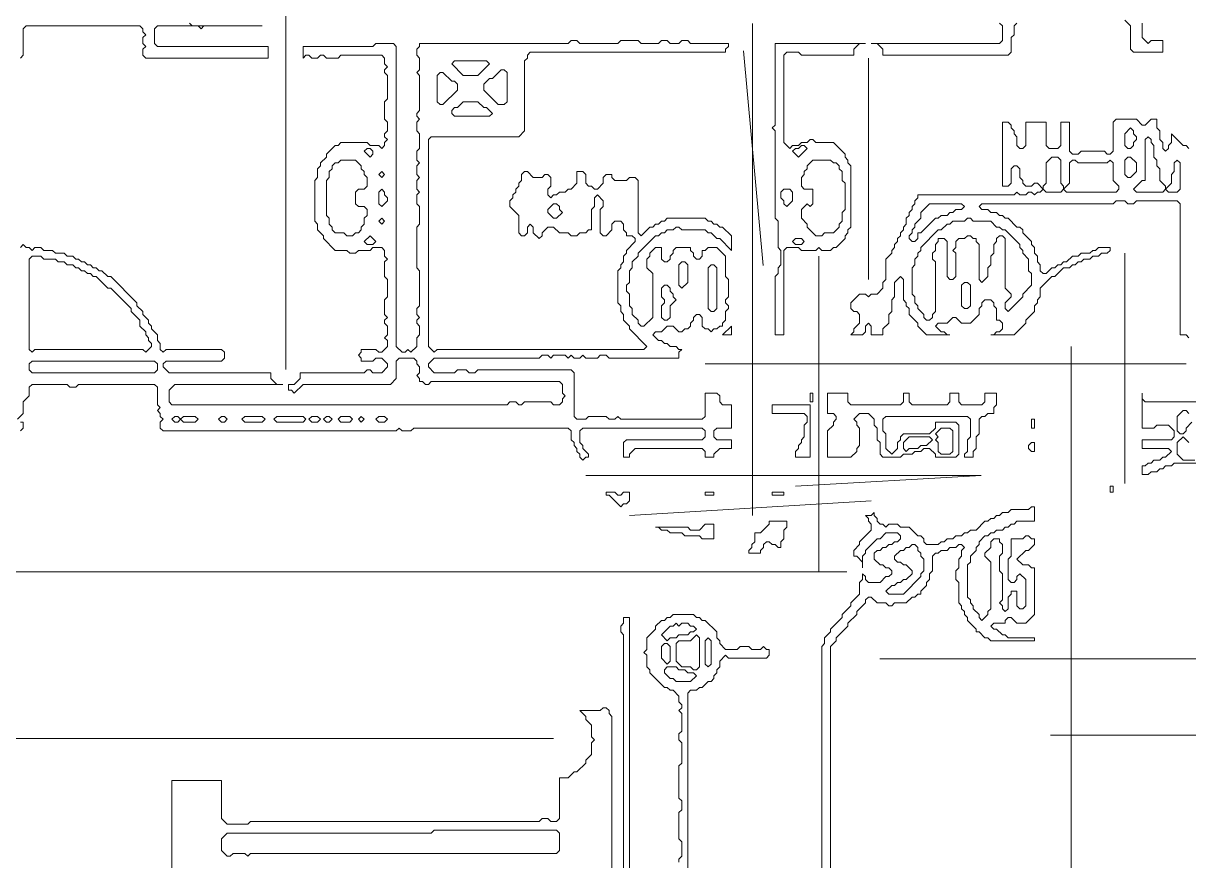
# Model space of a CAD drawing. Header units: millimetres. Extents: x 4 to 412, y 4 to 290.
# Drawn here: x 134.25 to 169.27, y 181.76 to 206.93 of the extents above; entities that cross this region are included whole.
import ezdxf

# ---------------------------------------------------------------- set-up
doc = ezdxf.new("R2010")
doc.units = ezdxf.units.MM
for name, color, linetype, lineweight in [('TRACE_CURVE', 6, 'Continuous', 0), ('TRACE_STRAIGHT', 5, 'Continuous', 0), ('TRACE_TEXT_SYMBOL', 6, 'Continuous', 0)]:
    doc.layers.add(name, color=color, linetype=linetype, lineweight=lineweight)

msp = doc.modelspace()

# ---------------------------------------------------------------- linework, layer by layer
at = {"layer": 'TRACE_CURVE', "color": 6}
for points in [[(167.355, 207.026), (167.53, 206.851), (167.53, 206.15), (167.617, 206.062), (168.493, 206.062), (168.493, 206.413), (168.143, 206.413), (168.055, 206.325), (167.88, 206.5), (167.88, 206.938)], [(134.164, 205.887), (134.251, 205.975), (134.251, 206.763), (134.339, 206.851), (137.754, 206.851), (137.842, 206.763), (137.842, 206.675), (137.93, 206.588), (137.842, 206.5), (137.842, 206.325), (137.93, 206.238), (137.842, 206.15), (137.842, 205.975), (137.93, 205.887), (141.608, 205.887), (141.608, 206.238), (138.28, 206.238), (138.192, 206.325), (138.192, 206.763), (138.28, 206.851), (139.506, 206.851), (139.593, 206.763), (139.681, 206.851), (141.433, 206.851), (139.331, 206.851), (139.243, 206.938)], [(163.589, 206.938), (163.676, 206.851), (163.676, 206.413), (163.589, 206.325), (159.736, 206.325), (159.911, 206.325), (160.086, 206.15), (160.086, 205.975), (163.852, 205.975), (163.939, 206.062), (163.939, 206.5), (164.027, 206.588), (164.027, 206.851), (164.114, 206.938)], [(153.956, 206.325), (153.693, 206.325), (153.605, 206.413), (153.43, 206.413), (153.343, 206.325), (152.817, 206.325), (152.73, 206.413), (152.204, 206.413), (152.117, 206.325), (150.978, 206.325), (150.891, 206.413), (150.715, 206.413), (150.628, 206.325), (146.162, 206.325), (146.162, 206.238), (146.074, 206.15), (146.074, 205.975), (146.162, 205.887), (146.162, 205.537), (146.074, 205.449), (146.162, 205.362), (146.162, 204.311), (146.074, 204.223), (146.074, 204.136), (146.162, 204.048), (146.074, 203.961), (146.074, 203.698), (146.162, 203.61), (146.162, 203.172), (146.074, 203.085), (146.074, 202.822), (146.162, 202.735), (146.074, 202.647), (146.074, 202.384), (146.162, 202.297), (146.074, 202.209), (146.074, 201.946), (146.162, 201.859), (146.074, 201.771), (146.074, 201.509), (146.162, 201.421), (146.162, 200.895), (146.074, 200.808), (146.074, 199.582), (146.162, 199.494), (146.162, 198.443), (146.074, 198.356), (146.074, 198.181), (146.162, 198.093), (146.074, 198.006), (146.074, 197.918), (146.162, 197.83), (146.162, 197.568), (146.074, 197.48), (146.074, 197.217), (145.899, 197.042), (145.811, 197.13), (145.724, 197.042), (145.636, 197.042), (145.461, 197.217), (145.461, 206.238), (145.373, 206.325), (144.848, 206.325), (144.76, 206.238)], [(150.365, 200.633), (150.628, 200.633), (150.715, 200.545), (150.891, 200.545), (150.978, 200.633), (151.153, 200.633), (151.241, 200.72), (151.328, 200.72), (151.328, 201.333), (151.416, 201.421), (151.416, 201.684), (151.504, 201.771), (151.679, 201.596), (151.679, 201.421), (151.591, 201.333), (151.591, 200.633), (151.679, 200.545), (151.766, 200.545), (151.941, 200.72), (151.941, 200.895), (152.029, 200.983), (152.204, 200.983), (152.292, 200.895), (152.292, 200.72), (152.379, 200.633), (152.379, 200.545), (152.554, 200.545), (152.642, 200.458), (152.642, 200.37), (152.379, 200.107), (152.379, 200.02), (152.292, 199.932), (152.292, 199.757), (152.204, 199.669), (152.204, 199.582), (152.117, 199.494), (152.117, 198.531), (152.204, 198.443), (152.204, 198.268), (152.292, 198.181), (152.292, 198.006), (152.467, 197.83), (152.467, 197.743), (152.992, 197.217), (152.905, 197.13), (146.687, 197.13), (146.599, 197.042), (146.424, 197.217), (146.424, 203.435), (146.512, 203.523), (149.139, 203.523), (149.314, 203.698), (149.314, 205.8), (149.402, 205.887), (149.402, 205.975), (149.489, 206.062), (155.357, 206.062), (155.357, 206.15), (155.444, 206.238), (155.444, 206.325), (154.306, 206.325), (154.218, 206.413), (154.043, 206.413), (153.956, 206.325)], [(144.76, 206.238), (142.659, 206.238), (142.659, 205.887), (142.746, 205.975), (142.834, 205.975), (142.921, 205.887), (143.096, 205.887), (143.184, 205.975), (143.272, 205.975), (143.359, 205.887), (143.709, 205.887), (143.797, 205.975), (145.023, 205.975), (145.111, 205.887), (145.111, 205.712), (145.198, 205.624), (145.111, 205.537), (145.111, 205.449), (145.198, 205.362), (145.198, 204.661), (145.111, 204.574), (145.111, 204.048), (145.198, 203.961), (145.198, 203.698), (145.111, 203.61), (145.111, 203.523), (145.198, 203.435), (145.111, 203.348), (145.111, 203.26), (145.023, 203.172), (144.935, 203.26), (144.673, 203.26), (144.585, 203.348), (143.797, 203.348), (143.709, 203.26), (143.622, 203.26), (143.359, 202.997), (143.359, 202.91), (143.184, 202.735), (143.184, 202.647), (143.096, 202.559), (143.096, 202.297), (143.009, 202.209), (143.009, 200.983), (143.096, 200.895), (143.096, 200.72), (143.272, 200.545), (143.272, 200.458), (143.622, 200.107), (143.972, 200.107), (144.06, 200.02), (144.235, 200.02), (144.322, 200.107), (144.673, 200.107), (144.76, 200.195), (145.023, 200.195), (145.111, 200.107), (145.111, 199.932), (145.198, 199.845), (145.111, 199.757), (145.111, 199.319), (145.198, 199.232), (145.198, 198.706), (145.111, 198.619)], [(168.668, 203.172), (168.581, 203.085), (168.493, 203.172), (168.493, 203.348), (168.405, 203.435), (168.405, 203.698), (168.318, 203.785), (168.318, 204.048), (168.143, 204.048), (167.968, 203.873), (167.88, 203.873), (167.705, 204.048), (167.092, 204.048), (167.004, 203.961), (167.004, 203.085), (166.917, 202.997), (166.829, 202.997), (166.742, 203.085), (166.041, 203.085), (165.953, 202.997), (165.778, 202.997), (165.691, 203.085), (165.691, 203.961), (165.428, 203.961), (165.428, 203.26), (165.34, 203.172), (165.078, 203.172), (164.99, 203.26), (164.99, 203.961), (164.377, 203.961), (164.377, 203.26), (164.289, 203.172), (164.202, 203.172), (164.114, 203.26), (164.114, 203.523), (164.027, 203.61), (164.027, 203.698), (163.939, 203.785), (163.939, 203.873), (163.852, 203.961), (163.676, 203.961), (163.676, 202.034), (163.852, 202.034), (163.939, 202.122), (163.939, 202.559), (164.027, 202.647), (164.114, 202.647), (164.202, 202.559), (164.202, 202.297), (164.289, 202.209), (164.289, 202.122), (164.377, 202.034), (164.552, 202.034), (164.64, 202.122), (164.727, 202.122), (164.902, 201.946), (164.815, 201.859), (164.727, 201.859), (164.64, 201.771), (164.552, 201.859), (164.465, 201.859), (164.377, 201.771), (164.202, 201.771), (164.114, 201.859)], [(169.281, 203.172), (169.194, 203.26), (169.106, 203.26), (168.756, 203.61), (168.756, 203.348), (168.668, 203.26), (168.668, 203.172)], [(153.08, 200.808), (152.817, 200.545), (152.73, 200.633), (152.73, 202.209), (152.642, 202.297), (152.467, 202.297), (152.379, 202.209), (152.029, 202.209), (151.941, 202.297), (151.941, 202.384), (151.766, 202.384), (151.679, 202.297), (151.679, 202.122), (151.504, 201.946), (151.416, 201.946), (151.328, 202.034), (151.241, 202.034), (151.153, 202.122), (151.153, 202.384), (151.066, 202.472), (150.891, 202.472), (150.891, 202.122), (150.715, 201.946), (150.628, 201.946), (150.54, 201.859), (150.365, 201.859), (150.278, 201.771), (150.19, 201.771), (150.102, 201.684), (150.015, 201.771), (150.015, 201.946), (150.102, 202.034), (150.102, 202.297), (150.015, 202.384), (149.927, 202.384), (149.84, 202.297), (149.577, 202.297), (149.402, 202.472), (149.314, 202.472), (149.227, 202.384), (149.227, 202.209), (149.139, 202.122), (149.139, 202.034), (149.051, 201.946), (149.051, 201.859), (148.964, 201.771), (148.964, 201.684), (148.876, 201.596), (148.876, 201.421), (149.139, 201.158), (149.139, 200.633), (149.227, 200.545), (149.314, 200.545), (149.402, 200.633), (149.402, 200.808), (149.489, 200.895), (149.577, 200.808), (149.577, 200.633), (149.752, 200.458), (149.84, 200.545), (149.84, 200.633), (150.015, 200.808), (150.19, 200.808), (150.365, 200.633)], [(164.114, 201.859), (164.027, 201.771), (161.137, 201.771), (161.137, 201.684), (161.049, 201.596), (161.049, 201.509), (160.962, 201.421), (160.962, 201.333), (160.874, 201.246), (160.874, 201.158), (160.786, 201.071), (160.786, 200.895), (160.699, 200.808), (160.699, 200.72), (160.611, 200.633), (160.611, 200.545), (160.524, 200.458), (160.524, 200.37), (160.436, 200.282), (160.436, 200.195), (160.349, 200.107), (160.349, 200.02), (160.173, 199.845), (160.173, 199.232), (160.086, 199.144), (160.086, 198.969), (159.911, 198.794), (159.736, 198.794), (159.648, 198.706), (159.56, 198.794), (159.385, 198.794), (159.123, 198.531), (159.123, 198.356), (159.21, 198.268), (159.298, 198.268), (159.385, 198.181), (159.385, 197.918), (159.21, 197.743), (159.21, 197.655), (159.123, 197.568), (159.473, 197.568), (159.56, 197.655), (159.56, 197.83), (159.648, 197.918), (159.736, 197.83), (159.736, 197.568), (160.086, 197.568), (160.086, 197.743), (160.261, 197.918), (160.261, 198.181), (160.349, 198.268), (160.349, 198.619), (160.436, 198.706), (160.436, 199.144), (160.611, 199.319), (160.699, 199.232), (160.699, 198.619), (160.786, 198.531), (160.786, 198.443), (160.874, 198.356), (160.874, 198.181), (161.137, 197.918), (161.137, 197.83), (161.399, 197.568)], [(165.428, 199.669), (165.34, 199.669), (165.253, 199.582), (165.165, 199.582), (164.99, 199.407), (164.902, 199.407), (164.815, 199.494), (164.815, 199.669), (164.727, 199.757), (164.727, 199.932), (164.64, 200.02), (164.64, 200.195), (164.552, 200.282), (164.552, 200.37), (164.289, 200.633), (164.289, 200.72), (164.202, 200.808), (164.114, 200.808), (163.852, 201.071), (163.764, 201.071), (163.676, 201.158), (163.589, 201.158), (163.501, 201.246), (163.326, 201.246), (163.239, 201.333), (163.063, 201.333), (162.976, 201.421), (163.063, 201.509), (167.004, 201.509), (167.092, 201.596), (167.355, 201.596), (167.442, 201.509), (167.617, 201.509), (167.705, 201.596), (168.931, 201.596), (169.018, 201.509), (169.018, 197.568), (169.194, 197.568), (169.281, 197.48)], [(154.306, 200.107), (154.306, 200.195), (153.868, 200.195), (153.781, 200.107), (153.781, 200.02), (153.693, 199.932), (153.693, 199.845), (153.605, 199.757), (153.518, 199.757), (153.43, 199.845), (153.43, 200.195), (153.255, 200.195), (153.08, 200.02), (153.08, 199.932), (152.992, 199.845), (152.992, 199.582), (153.167, 199.407), (153.167, 198.093), (152.905, 197.83), (152.817, 197.83), (152.73, 197.918), (152.73, 198.006), (152.554, 198.181), (152.554, 198.356), (152.467, 198.443), (152.467, 198.794), (152.379, 198.881), (152.379, 199.056), (152.467, 199.144), (152.467, 199.494), (152.554, 199.582), (152.554, 199.757), (152.73, 199.932), (152.73, 200.02), (153.255, 200.545), (153.343, 200.545), (153.43, 200.633), (153.518, 200.633), (153.605, 200.72), (153.781, 200.72), (153.868, 200.808), (153.956, 200.808), (154.043, 200.72), (154.744, 200.72), (154.831, 200.633), (154.919, 200.633), (155.094, 200.458), (155.182, 200.458), (155.532, 200.107), (155.532, 200.545), (155.269, 200.808), (155.182, 200.808), (155.094, 200.895), (155.007, 200.895), (154.919, 200.983), (154.831, 200.983), (154.744, 201.071), (153.605, 201.071), (153.518, 200.983), (153.43, 200.983), (153.343, 200.895), (153.255, 200.895), (153.167, 200.808), (153.08, 200.808)], [(162.538, 200.983), (162.626, 201.071), (162.713, 201.071), (162.801, 200.983), (163.326, 200.983), (163.501, 200.808), (163.589, 200.808), (163.676, 200.72), (163.764, 200.72), (164.202, 200.282), (164.202, 200.195), (164.289, 200.107), (164.289, 200.02), (164.465, 199.845), (164.465, 199.494), (164.552, 199.407), (164.552, 199.056), (164.289, 198.794), (164.289, 198.706), (163.852, 198.268), (163.764, 198.356), (163.764, 198.531), (163.939, 198.706), (163.939, 198.794), (163.764, 198.969), (163.764, 200.458), (163.676, 200.545), (163.589, 200.545), (163.501, 200.458), (163.501, 200.37), (163.414, 200.282), (163.414, 200.02), (163.326, 199.932), (163.326, 199.669), (163.239, 199.582), (163.239, 199.319), (163.063, 199.144), (162.976, 199.232), (162.976, 200.282), (162.888, 200.37), (162.888, 200.458), (162.801, 200.458), (162.713, 200.545), (162.626, 200.545), (162.538, 200.458), (162.363, 200.458), (162.275, 200.37), (162.275, 200.195), (162.188, 200.107), (162.275, 200.02), (162.275, 199.319), (162.188, 199.232), (162.1, 199.232), (162.012, 199.319), (162.012, 200.37), (161.925, 200.458), (161.75, 200.458), (161.75, 200.37), (161.662, 200.282), (161.662, 200.107), (161.575, 200.02), (161.575, 199.845), (161.662, 199.757), (161.662, 198.268)], [(161.662, 198.268), (161.575, 198.181), (161.575, 198.093), (161.487, 198.006), (161.399, 198.006), (161.312, 198.093), (161.312, 198.181), (161.137, 198.356), (161.137, 198.443), (161.049, 198.531), (161.049, 198.706), (160.962, 198.794), (160.962, 199.582), (161.049, 199.669), (161.049, 199.845), (161.137, 199.932), (161.137, 200.02), (161.224, 200.107), (161.224, 200.195), (161.75, 200.72), (161.837, 200.72), (162.012, 200.895), (162.1, 200.895), (162.188, 200.983), (162.538, 200.983)], [(149.139, 195.466), (149.051, 195.553), (148.876, 195.553), (148.789, 195.466), (138.718, 195.466), (138.63, 195.553), (138.63, 195.904), (138.805, 196.079), (142.046, 196.079), (141.87, 196.079), (141.695, 196.254), (141.695, 196.429), (138.63, 196.429), (138.455, 196.604), (138.455, 196.692), (138.543, 196.779), (140.206, 196.779), (140.294, 196.867), (140.294, 197.042), (140.206, 197.13), (138.543, 197.13), (138.455, 197.042), (138.367, 197.13), (138.367, 197.305), (138.28, 197.393), (138.28, 197.568), (138.105, 197.743), (138.105, 197.83), (138.017, 197.918), (138.017, 198.006), (137.842, 198.181), (137.842, 198.268), (137.667, 198.443), (137.667, 198.531), (136.879, 199.319), (136.791, 199.319), (136.616, 199.494), (136.528, 199.494), (136.441, 199.582), (136.353, 199.582), (136.266, 199.669), (136.178, 199.669), (136.09, 199.757), (136.003, 199.757), (135.915, 199.845), (135.828, 199.845), (135.74, 199.932), (135.565, 199.932), (135.477, 200.02), (135.215, 200.02), (135.127, 200.107), (134.864, 200.107), (134.777, 200.195), (134.602, 200.195), (134.514, 200.107), (134.427, 200.195), (134.339, 200.195), (134.251, 200.282), (134.164, 200.195)], [(150.715, 196.955), (150.803, 196.867), (150.978, 196.867), (151.066, 196.955), (151.153, 196.867), (151.504, 196.867), (151.591, 196.955), (151.766, 196.955), (151.854, 196.867), (153.956, 196.867), (153.956, 197.042), (154.043, 197.13), (153.956, 197.13), (153.868, 197.217), (153.693, 197.217), (153.605, 197.305), (153.518, 197.305), (153.43, 197.393), (153.343, 197.393), (153.167, 197.568), (153.255, 197.655), (153.43, 197.655), (153.605, 197.83), (153.781, 197.83), (153.956, 197.655), (154.043, 197.655), (154.131, 197.743), (154.218, 197.743), (154.306, 197.83), (154.306, 197.918), (154.394, 198.006), (154.394, 198.093), (154.481, 198.181), (154.569, 198.181), (154.656, 198.093), (154.656, 197.83), (154.744, 197.743), (154.831, 197.743), (154.919, 197.655), (155.007, 197.743), (155.094, 197.743), (155.182, 197.83), (155.269, 197.83), (155.269, 197.918), (155.357, 198.006), (155.357, 198.268), (155.444, 198.356), (155.444, 198.443), (155.357, 198.531), (155.357, 198.619), (155.444, 198.706), (155.444, 199.232), (155.357, 199.319), (155.357, 199.932), (155.094, 200.195), (154.831, 200.195), (154.744, 200.107), (154.656, 200.107), (154.656, 199.932), (154.569, 199.845), (154.481, 199.845), (154.394, 199.932), (154.394, 200.02), (154.306, 200.107)], [(161.399, 197.568), (162.1, 197.568), (162.012, 197.568), (161.925, 197.655), (161.837, 197.655), (161.662, 197.83), (161.75, 197.918), (162.012, 197.918), (162.188, 198.093), (162.275, 198.093), (162.45, 197.918), (162.713, 197.918), (162.976, 198.181), (162.976, 198.356), (163.063, 198.443), (163.063, 198.531), (163.151, 198.619), (163.326, 198.619), (163.414, 198.531), (163.414, 198.443), (163.501, 198.356), (163.501, 198.006), (163.589, 198.006), (163.676, 197.918), (163.676, 197.743), (163.589, 197.655), (163.501, 197.655), (163.414, 197.568), (163.326, 197.568), (164.027, 197.568), (164.377, 197.918), (164.377, 198.006), (164.64, 198.268), (164.64, 198.443), (164.727, 198.531), (164.727, 198.619), (164.815, 198.706), (164.815, 198.969), (165.165, 199.319), (165.253, 199.319), (165.515, 199.582), (165.691, 199.582), (165.778, 199.669), (165.866, 199.669), (165.953, 199.757), (166.041, 199.757), (166.128, 199.845), (166.304, 199.845), (166.391, 199.932), (166.566, 199.932), (166.654, 200.02), (166.829, 200.02), (166.917, 200.107), (166.917, 200.195), (166.566, 200.195), (166.479, 200.107), (166.391, 200.107), (166.304, 200.02), (166.041, 200.02), (165.953, 199.932), (165.778, 199.932), (165.603, 199.757), (165.515, 199.757), (165.428, 199.669)], [(145.111, 198.619), (145.111, 198.181), (145.198, 198.093), (145.111, 198.006), (145.111, 197.918), (145.198, 197.83), (145.198, 197.568), (145.111, 197.48), (145.198, 197.393), (145.198, 197.217), (145.023, 197.042), (144.935, 197.042), (144.848, 197.13), (144.41, 197.13), (144.41, 197.042), (144.322, 196.955), (144.41, 196.867), (144.41, 196.779), (144.76, 196.779), (144.848, 196.867), (145.023, 196.867), (145.198, 196.692), (145.198, 196.604), (145.023, 196.429), (144.76, 196.429), (144.673, 196.517), (144.585, 196.517), (144.498, 196.429), (142.571, 196.429), (142.571, 196.254), (142.396, 196.079), (142.221, 196.079), (142.221, 195.904), (142.308, 195.904), (142.396, 195.816), (142.659, 196.079), (145.286, 196.079), (145.461, 196.254), (145.461, 196.779), (145.549, 196.867), (145.986, 196.867), (146.074, 196.779), (146.074, 196.692), (146.162, 196.604), (146.162, 196.429), (146.074, 196.342), (146.162, 196.254), (146.162, 196.166), (146.249, 196.166), (146.337, 196.079), (146.424, 196.079), (146.512, 196.166), (150.365, 196.166), (150.453, 196.079), (150.453, 195.816), (150.54, 195.729), (150.453, 195.641), (150.453, 195.553), (150.365, 195.466), (150.19, 195.466), (150.102, 195.553), (149.314, 195.553), (149.227, 195.466), (149.139, 195.466)], [(151.066, 194.24), (150.978, 194.327), (150.978, 194.678), (151.066, 194.765), (154.656, 194.765), (154.744, 194.678), (154.744, 194.503), (154.656, 194.415), (152.379, 194.415), (152.292, 194.327), (152.292, 193.89), (152.467, 193.89), (152.467, 193.977), (152.642, 194.152), (154.656, 194.152), (154.744, 194.065), (154.744, 193.89), (155.007, 193.89), (155.007, 193.977), (155.182, 194.152), (155.532, 194.152), (155.532, 194.415), (155.094, 194.415), (155.007, 194.503), (155.007, 194.678), (155.094, 194.765), (155.532, 194.765), (155.532, 195.466), (155.269, 195.466), (155.182, 195.553), (155.182, 195.729), (155.094, 195.816), (154.744, 195.816), (154.744, 195.116), (154.656, 195.028), (152.204, 195.028), (152.117, 195.116), (152.029, 195.028), (151.854, 195.028), (151.766, 195.116), (151.241, 195.116), (151.153, 195.028), (150.891, 195.028), (150.803, 195.116), (150.803, 196.429), (150.715, 196.517), (147.913, 196.517), (147.825, 196.429), (147.65, 196.429), (147.563, 196.517), (147.3, 196.517), (147.212, 196.429), (146.599, 196.429), (146.424, 196.604), (146.424, 196.692), (146.599, 196.867), (149.752, 196.867), (149.84, 196.955), (150.015, 196.955), (150.102, 196.867), (150.19, 196.955), (150.54, 196.955), (150.628, 196.867), (150.715, 196.955)], [(134.076, 195.028), (134.251, 195.203), (134.251, 195.553), (134.427, 195.729), (134.427, 195.991), (134.514, 196.079), (135.565, 196.079), (135.653, 195.991), (135.828, 195.991), (135.915, 196.079), (138.192, 196.079), (138.28, 195.991), (138.28, 195.466), (138.367, 195.378), (138.28, 195.291), (138.367, 195.203), (138.367, 195.116), (138.455, 195.028), (138.367, 194.94), (138.367, 194.765), (138.455, 194.678), (145.461, 194.678), (145.549, 194.765), (145.636, 194.678), (145.899, 194.678), (145.986, 194.765), (150.628, 194.765), (150.715, 194.678), (150.715, 194.415), (150.803, 194.327), (150.803, 194.24), (150.891, 194.152), (150.891, 194.065), (150.978, 193.977), (150.978, 193.89), (151.066, 193.802), (151.153, 193.89), (151.241, 193.89), (151.241, 193.977), (151.066, 194.152), (151.066, 194.24)], [(176.287, 195.553), (167.968, 195.553), (167.88, 195.641), (167.88, 195.816), (167.88, 194.765), (168.23, 194.765), (168.318, 194.853), (168.668, 194.853), (168.843, 194.678), (168.843, 194.503), (168.756, 194.415), (167.88, 194.415), (167.88, 194.152), (168.668, 194.152), (168.756, 194.065), (168.581, 193.89), (168.493, 193.89), (168.405, 193.802), (168.23, 193.802), (168.143, 193.714), (168.055, 193.714), (167.968, 193.627), (167.88, 193.627), (167.88, 193.364), (168.055, 193.364), (168.143, 193.452), (168.318, 193.452), (168.405, 193.539), (168.493, 193.539), (168.581, 193.627), (168.756, 193.627), (168.843, 193.714), (171.908, 193.714)], [(169.369, 194.94), (169.194, 194.765), (169.194, 194.678), (169.106, 194.59), (169.018, 194.59), (168.931, 194.678), (168.931, 195.116), (169.106, 195.291), (169.194, 195.291), (169.281, 195.203)], [(134.164, 194.678), (134.251, 194.765), (134.251, 194.94), (134.164, 194.94)], [(169.456, 193.802), (169.106, 193.802), (168.931, 193.977), (168.931, 194.327), (169.106, 194.503), (169.281, 194.327)], [(164.552, 192.401), (164.465, 192.313), (163.939, 192.313), (163.852, 192.226), (163.676, 192.226), (163.589, 192.138), (163.501, 192.138), (163.414, 192.05), (163.326, 192.05), (163.239, 191.963), (163.151, 191.963), (162.888, 191.7), (162.713, 191.7), (162.626, 191.613), (162.538, 191.613), (162.45, 191.525), (162.275, 191.525), (162.188, 191.437), (162.012, 191.437), (161.925, 191.35), (161.837, 191.35), (161.75, 191.262), (161.399, 191.262), (161.312, 191.35), (161.312, 191.437), (161.224, 191.525), (161.137, 191.525), (160.874, 191.788), (160.611, 191.788), (160.524, 191.875), (160.261, 191.875), (160.173, 191.788), (160.086, 191.875), (159.998, 191.875), (159.911, 191.963), (159.911, 192.05), (159.823, 192.138), (159.823, 192.226), (159.736, 192.138), (159.56, 192.138), (159.648, 192.05), (159.648, 191.963), (159.736, 191.875), (159.736, 191.7), (159.385, 191.35), (159.385, 191.262), (159.21, 191.087), (159.21, 190.912), (159.298, 190.912), (159.473, 190.737), (159.473, 190.562), (159.473, 190.912), (159.56, 191), (159.56, 191.087), (159.911, 191.437), (159.998, 191.437), (160.173, 191.613), (160.524, 191.613), (160.611, 191.525), (160.611, 191.437), (160.524, 191.35), (160.436, 191.35), (160.349, 191.262), (160.261, 191.262)], [(163.589, 189.511), (163.676, 189.598), (163.676, 190.387), (163.589, 190.474), (163.589, 190.912), (163.676, 191), (163.676, 191.262), (163.589, 191.35), (163.589, 191.437), (163.414, 191.437), (163.326, 191.35), (163.326, 191.175), (163.151, 191), (163.151, 190.912), (163.326, 190.737), (163.326, 189.336), (163.239, 189.248), (163.239, 189.161), (163.063, 188.985), (162.976, 189.073), (162.976, 189.161), (162.801, 189.336), (162.801, 189.423), (162.713, 189.511), (162.713, 189.598), (162.626, 189.686), (162.626, 190.649), (162.713, 190.737), (162.713, 190.912), (162.888, 191.087), (162.888, 191.175), (162.976, 191.262), (162.976, 191.35), (163.151, 191.525), (163.239, 191.525), (163.326, 191.613), (163.414, 191.613), (163.501, 191.7), (163.676, 191.7), (163.764, 191.788), (163.852, 191.788), (163.939, 191.875), (164.027, 191.875), (164.114, 191.963), (164.64, 191.963), (164.64, 192.401), (164.552, 192.401)], [(160.261, 191.262), (160.173, 191.175), (160.086, 191.175), (159.998, 191.087), (159.911, 191.087), (159.823, 191), (159.823, 190.824), (159.998, 190.649), (160.086, 190.649), (160.173, 190.562), (160.261, 190.562), (160.349, 190.474), (160.349, 190.387), (160.261, 190.299), (160.173, 190.299), (159.998, 190.124), (159.648, 190.124), (159.56, 190.211), (159.56, 190.299), (159.473, 190.387), (159.473, 190.211), (159.385, 190.124), (159.385, 189.774), (159.123, 189.511), (159.123, 189.423), (158.86, 189.161), (158.86, 189.073), (158.51, 188.723), (158.51, 188.635), (158.334, 188.46), (158.334, 188.285), (158.247, 188.197), (158.247, 166.829)], [(158.51, 166.829), (158.51, 188.197), (158.685, 188.372), (158.685, 188.46), (159.035, 188.81), (159.035, 188.898), (159.298, 189.161), (159.298, 189.248), (159.56, 189.511), (159.56, 189.598), (159.648, 189.686), (159.736, 189.686), (159.911, 189.511), (160.173, 189.511), (160.261, 189.423), (160.349, 189.423), (160.436, 189.511), (160.786, 189.511), (160.962, 189.686), (161.049, 189.686), (161.137, 189.774), (161.224, 189.774), (161.224, 189.861), (161.399, 190.036), (161.399, 190.124), (161.487, 190.211), (161.487, 190.387), (161.575, 190.474), (161.575, 190.912), (161.662, 191), (161.75, 191), (161.837, 191.087), (162.012, 191.087), (162.1, 191.175), (162.275, 191.175), (162.363, 191.262), (162.45, 191.262), (162.538, 191.175), (162.45, 191.087), (162.45, 190.912), (162.363, 190.824), (162.363, 190.562), (162.275, 190.474), (162.275, 190.211), (162.363, 190.124), (162.363, 189.511), (162.45, 189.423)], [(162.45, 189.423), (162.45, 189.336), (162.538, 189.248), (162.538, 189.161), (162.626, 189.073), (162.626, 188.985), (162.888, 188.723), (162.888, 188.635), (162.976, 188.635), (163.151, 188.46), (163.239, 188.46), (163.326, 188.372), (164.64, 188.372), (164.64, 188.46), (163.852, 188.46), (163.764, 188.548), (163.676, 188.548), (163.501, 188.723), (163.414, 188.723), (163.326, 188.81), (163.414, 188.898), (163.764, 188.898), (163.764, 188.985), (163.852, 189.073), (163.939, 189.073), (164.114, 188.898), (164.377, 188.898), (164.64, 189.161), (164.64, 190.562), (164.552, 190.562), (164.465, 190.649), (164.289, 190.649), (164.114, 190.824), (164.377, 191.087), (164.465, 191.087), (164.64, 191.262), (164.64, 191.437), (164.552, 191.437), (164.465, 191.525), (164.377, 191.525), (164.289, 191.437), (163.939, 191.437), (163.939, 190.912), (163.852, 190.824), (163.852, 190.211), (163.939, 190.124), (164.027, 190.124), (164.114, 190.211), (164.114, 190.299), (164.202, 190.387), (164.377, 190.211), (164.377, 189.423), (164.289, 189.336), (164.202, 189.336), (164.114, 189.423), (164.114, 189.861), (163.939, 189.861), (163.939, 189.774), (163.852, 189.686), (163.852, 189.336), (163.764, 189.248), (163.676, 189.336), (163.676, 189.423), (163.589, 189.511)], [(153.781, 189.161), (153.693, 189.073), (153.605, 189.073), (153.518, 188.985), (153.43, 188.985), (153.255, 188.81), (153.255, 188.723), (152.992, 188.46), (152.992, 188.11), (152.905, 188.022), (152.992, 187.934), (152.992, 187.584), (153.08, 187.497), (153.08, 187.409), (153.518, 186.971), (153.605, 186.971), (153.693, 186.884), (153.781, 186.884), (153.956, 186.708), (153.956, 186.533), (154.043, 186.446), (154.043, 186.358), (153.956, 186.271), (154.043, 186.183), (154.043, 185.658), (153.956, 185.57), (153.956, 185.395), (154.043, 185.307), (154.043, 184.694), (153.956, 184.607), (153.956, 183.643), (154.043, 183.556), (154.043, 183.293), (153.956, 183.205), (153.956, 182.417), (154.043, 182.33), (154.043, 181.892), (153.956, 181.804), (153.956, 181.717)], [(154.218, 171.558), (154.218, 186.796), (154.306, 186.884), (154.481, 186.884), (154.569, 186.971), (154.656, 186.971), (154.831, 187.146), (154.919, 187.146), (155.007, 187.234), (155.007, 187.321), (155.094, 187.409), (155.094, 187.497), (155.182, 187.584), (155.182, 187.759), (155.357, 187.934), (155.444, 187.847), (156.583, 187.847), (156.67, 187.934), (156.67, 188.11), (156.583, 188.11), (156.495, 188.197), (156.408, 188.11), (156.145, 188.11), (156.057, 188.197), (155.795, 188.197), (155.707, 188.11), (155.357, 188.11), (155.182, 188.285), (155.182, 188.372), (155.094, 188.46), (155.094, 188.635), (154.744, 188.985), (154.656, 188.985), (154.569, 189.073), (154.481, 189.073), (154.394, 189.161), (153.781, 189.161)], [(151.679, 186.358), (151.591, 186.271), (150.978, 186.271), (151.153, 186.095), (151.153, 186.008), (151.328, 185.833), (151.328, 185.482), (151.416, 185.395), (151.328, 185.307), (151.328, 184.957), (151.153, 184.782), (151.153, 184.694), (150.891, 184.432), (150.803, 184.432), (150.628, 184.256), (150.365, 184.256), (150.365, 183.03), (150.278, 182.943), (150.102, 182.943), (150.015, 183.03), (149.84, 183.03), (149.752, 182.943), (141.082, 182.943), (140.995, 182.855), (140.382, 182.855), (140.206, 183.03), (140.206, 184.169), (138.718, 184.169), (138.718, 178.652)], [(150.628, 179.002), (150.715, 179.089), (150.715, 179.177), (150.803, 179.265), (151.854, 179.265), (151.854, 179.352), (151.941, 179.44), (151.941, 186.095), (151.854, 186.183), (151.854, 186.271), (151.766, 186.358), (151.679, 186.358)]]:
    msp.add_lwpolyline(points, dxfattribs=at)
for points in [[(147.125, 205.712), (147.212, 205.8), (148.176, 205.8), (148.263, 205.712), (147.913, 205.362), (147.475, 205.362)], [(146.687, 205.362), (146.775, 205.449), (146.862, 205.449), (147.125, 205.187), (147.212, 205.187), (147.3, 205.099), (147.3, 204.924), (146.862, 204.486), (146.775, 204.486), (146.687, 204.574)], [(148.614, 205.537), (148.701, 205.537), (148.789, 205.449), (148.789, 204.574), (148.701, 204.486), (148.526, 204.486), (148.088, 204.924), (148.088, 205.099), (148.263, 205.274), (148.351, 205.274)], [(147.475, 204.574), (147.913, 204.574), (148.088, 204.398), (148.176, 204.398), (148.351, 204.223), (148.263, 204.136), (147.212, 204.136), (147.125, 204.223), (147.125, 204.311), (147.212, 204.398), (147.3, 204.398)], [(167.53, 203.785), (167.617, 203.698), (167.617, 203.61), (167.705, 203.523), (167.705, 203.435), (167.617, 203.348), (167.617, 203.26), (167.53, 203.172), (167.442, 203.172), (167.355, 203.26), (167.355, 203.61)], [(167.968, 203.435), (168.055, 203.523), (168.143, 203.435), (168.143, 203.348), (168.23, 203.26), (168.23, 202.91), (168.318, 202.822), (168.318, 202.647), (168.405, 202.559), (168.405, 202.209), (168.581, 202.034), (168.581, 201.946), (168.493, 201.859), (167.705, 201.859), (167.617, 201.946), (167.88, 202.209), (167.968, 202.209)], [(144.498, 203.085), (144.585, 203.172), (144.673, 203.172), (144.76, 203.085), (144.76, 202.997), (144.673, 202.91)], [(143.709, 202.735), (143.797, 202.822), (144.235, 202.822), (144.41, 202.647), (144.41, 202.559), (144.498, 202.472), (144.498, 202.384), (144.585, 202.297), (144.585, 202.034), (144.498, 201.946), (144.322, 201.946), (144.235, 201.859), (144.235, 201.509), (144.322, 201.421), (144.498, 201.421), (144.585, 201.333), (144.585, 201.158), (144.498, 201.071), (144.498, 200.895), (144.41, 200.808), (144.41, 200.72), (144.322, 200.633), (144.235, 200.633), (144.147, 200.545), (143.972, 200.545), (143.885, 200.633), (143.622, 200.633), (143.534, 200.72), (143.534, 200.808), (143.447, 200.895), (143.447, 201.071), (143.359, 201.158), (143.359, 202.209), (143.447, 202.297), (143.447, 202.472), (143.534, 202.559), (143.534, 202.647), (143.622, 202.735)], [(165.165, 202.91), (165.34, 202.91), (165.428, 202.822), (165.428, 202.122), (165.515, 202.034), (165.515, 201.946), (165.428, 201.859), (164.99, 201.859), (164.902, 201.946), (164.902, 202.034), (164.99, 202.122), (164.99, 202.735)], [(165.691, 202.735), (165.778, 202.822), (165.866, 202.822), (165.953, 202.735), (166.829, 202.735), (166.917, 202.822), (167.004, 202.735), (167.004, 202.209), (167.179, 202.034), (167.179, 201.946), (167.092, 201.859), (165.603, 201.859), (165.515, 201.946), (165.691, 202.122)], [(167.355, 202.822), (167.442, 202.91), (167.53, 202.91), (167.705, 202.735), (167.705, 202.472), (167.53, 202.297), (167.442, 202.297), (167.355, 202.384)], [(168.843, 202.735), (168.931, 202.822), (169.018, 202.735), (169.018, 201.946), (168.931, 201.859), (168.668, 201.859), (168.581, 201.946), (168.756, 202.122), (168.756, 202.384), (168.843, 202.472)], [(144.935, 202.384), (145.023, 202.472), (145.111, 202.384), (145.023, 202.297)], [(144.935, 201.859), (145.023, 201.946), (145.111, 201.859), (145.111, 201.771), (145.198, 201.684), (145.198, 201.596), (145.023, 201.421), (144.935, 201.509)], [(150.19, 201.509), (150.278, 201.509), (150.365, 201.421), (150.365, 201.333), (150.453, 201.246), (150.278, 201.071), (150.19, 201.071), (150.015, 201.246), (150.015, 201.333)], [(161.487, 201.509), (162.45, 201.509), (162.538, 201.421), (162.45, 201.333), (162.275, 201.333), (162.188, 201.246), (162.1, 201.246), (162.012, 201.158), (161.837, 201.158), (161.75, 201.071), (161.662, 201.071), (161.224, 200.633), (161.137, 200.633), (161.137, 200.458), (161.049, 200.37), (160.962, 200.37), (160.874, 200.458), (160.874, 200.545), (160.962, 200.633), (160.962, 200.72), (161.049, 200.808), (161.049, 200.895), (161.224, 201.071), (161.224, 201.246)], [(144.935, 200.983), (145.023, 201.071), (145.111, 200.983), (145.023, 200.895)], [(144.673, 200.545), (144.848, 200.37), (144.76, 200.282), (144.585, 200.282), (144.498, 200.37)], [(134.427, 199.845), (134.514, 199.932), (134.777, 199.932), (134.864, 199.845), (135.215, 199.845), (135.302, 199.757), (135.477, 199.757), (135.565, 199.669), (135.74, 199.669), (135.828, 199.582), (135.915, 199.582), (136.003, 199.494), (136.09, 199.494), (136.178, 199.407), (136.266, 199.407), (136.353, 199.319), (136.441, 199.319), (136.791, 198.969), (136.879, 198.969), (137.492, 198.356), (137.492, 198.268), (137.754, 198.006), (137.754, 197.83), (137.93, 197.655), (137.93, 197.568), (138.017, 197.48), (138.017, 197.393), (138.105, 197.305), (138.105, 197.217), (137.93, 197.042), (137.842, 197.13), (134.602, 197.13), (134.514, 197.042), (134.427, 197.13)], [(153.956, 199.669), (154.043, 199.757), (154.131, 199.757), (154.218, 199.669), (154.218, 199.144), (154.043, 198.969), (153.956, 199.056)], [(154.831, 199.582), (154.919, 199.669), (155.007, 199.669), (155.094, 199.582), (155.094, 198.356), (155.007, 198.268), (154.919, 198.268), (154.831, 198.356)], [(153.43, 198.969), (153.518, 199.056), (153.605, 199.056), (153.693, 198.969), (153.693, 198.881), (153.781, 198.794), (153.781, 198.706), (153.868, 198.619), (153.693, 198.443), (153.693, 198.093), (153.605, 198.006), (153.518, 198.006), (153.43, 198.093), (153.43, 198.443), (153.518, 198.531), (153.518, 198.619), (153.43, 198.706)], [(162.45, 199.056), (162.538, 199.144), (162.626, 199.144), (162.713, 199.056), (162.713, 198.443), (162.626, 198.356), (162.538, 198.356), (162.45, 198.443)], [(134.427, 196.692), (134.514, 196.779), (138.192, 196.779), (138.28, 196.692), (138.28, 196.517), (138.192, 196.429), (134.514, 196.429), (134.427, 196.517)], [(138.718, 195.028), (138.805, 195.116), (138.893, 195.116), (138.98, 195.028), (138.893, 194.94), (138.805, 194.94)], [(138.98, 195.028), (139.068, 195.116), (139.418, 195.116), (139.506, 195.028), (139.418, 194.94), (139.068, 194.94)], [(140.119, 195.028), (140.206, 195.116), (140.294, 195.116), (140.382, 195.028), (140.294, 194.94), (140.206, 194.94)], [(140.82, 195.028), (140.907, 195.116), (141.433, 195.116), (141.52, 195.028), (141.433, 194.94), (140.907, 194.94)], [(141.783, 195.028), (141.87, 195.116), (142.659, 195.116), (142.746, 195.028), (142.659, 194.94), (141.87, 194.94)], [(142.834, 195.028), (142.921, 195.116), (143.096, 195.116), (143.184, 195.028), (143.096, 194.94), (142.921, 194.94)], [(143.272, 195.028), (143.359, 195.116), (143.447, 195.116), (143.534, 195.028), (143.447, 194.94), (143.359, 194.94)], [(143.709, 195.028), (143.797, 195.116), (144.06, 195.116), (144.147, 195.028), (144.06, 194.94), (143.797, 194.94)], [(144.322, 195.028), (144.41, 195.116), (144.498, 195.028), (144.41, 194.94)], [(144.848, 195.028), (144.935, 195.116), (145.111, 195.116), (145.198, 195.028), (145.111, 194.94), (144.935, 194.94)], [(160.874, 191.175), (160.962, 191.262), (161.049, 191.262), (161.137, 191.175), (161.137, 191.087), (161.224, 191), (161.224, 190.912), (161.312, 190.824), (161.312, 190.474), (161.224, 190.387), (161.224, 190.299), (160.699, 189.774), (160.261, 189.774), (160.173, 189.861), (160.349, 190.036), (160.436, 190.036), (160.524, 190.124), (160.611, 190.124), (160.699, 190.211), (160.786, 190.211), (160.962, 190.387), (160.962, 190.474), (160.786, 190.649), (160.699, 190.649), (160.611, 190.737), (160.524, 190.737), (160.436, 190.824), (160.436, 190.912), (160.611, 191.087), (160.699, 191.087), (160.786, 191.175)], [(153.781, 188.81), (153.868, 188.898), (153.956, 188.81), (154.043, 188.898), (154.218, 188.898), (154.306, 188.81), (154.394, 188.81), (154.481, 188.723), (154.394, 188.635), (154.306, 188.635), (154.218, 188.548), (153.956, 188.548), (153.868, 188.46), (153.693, 188.46), (153.605, 188.372), (153.43, 188.548), (153.693, 188.81)], [(154.481, 188.548), (154.569, 188.46), (154.569, 187.584), (154.481, 187.497), (154.394, 187.497), (154.306, 187.584), (154.043, 187.584), (153.868, 187.759), (153.868, 188.285), (153.956, 188.372), (154.306, 188.372)], [(154.744, 188.372), (154.831, 188.46), (154.919, 188.372), (154.919, 187.672), (154.831, 187.584), (154.744, 187.672)], [(153.43, 188.197), (153.518, 188.285), (153.605, 188.285), (153.693, 188.197), (153.693, 187.759), (153.605, 187.672), (153.43, 187.847)], [(153.518, 187.497), (153.605, 187.584), (153.868, 187.584), (153.956, 187.497), (154.131, 187.497), (154.218, 187.409), (154.394, 187.409), (154.481, 187.321), (154.306, 187.146), (153.868, 187.146), (153.781, 187.234), (153.693, 187.234), (153.518, 187.409)], [(146.512, 182.592), (146.599, 182.68), (150.278, 182.68), (150.365, 182.592), (150.365, 182.067), (150.278, 181.979), (141.082, 181.979), (140.995, 181.892), (140.907, 181.979), (140.557, 181.979), (140.469, 181.892), (140.382, 181.892), (140.206, 182.067), (140.206, 182.417), (140.382, 182.592)]]:
    msp.add_lwpolyline(points, close=True, dxfattribs=at)
at = {"layer": 'TRACE_STRAIGHT', "color": 5}
for p, q in [((142.146, 207.376), (142.146, 196.522)), ((156.166, 206.924), (156.166, 192.135)), ((155.898, 206.106), (156.484, 199.648)), ((159.648, 205.887), (159.648, 199.232)), ((167.355, 200.02), (167.355, 193.101)), ((158.159, 199.932), (158.159, 190.447)), ((165.74, 197.217), (165.74, 143.184)), ((154.744, 196.692), (169.194, 196.692)), ((151.153, 193.342), (163.041, 193.342)), ((157.459, 193.014), (163.041, 193.342)), ((152.467, 192.138), (159.736, 192.576)), ((124.081, 190.447), (159.002, 190.447)), ((159.993, 187.829), (172.248, 187.829)), ((128.024, 185.43), (150.19, 185.43)), ((165.117, 185.53), (186.402, 185.53))]:
    msp.add_line(p, q, dxfattribs=at)
at = {"layer": 'TRACE_TEXT_SYMBOL', "color": 6}
for points in [[(156.846, 206.325), (156.846, 203.873), (156.758, 203.785), (156.846, 203.698), (156.846, 201.071), (156.933, 200.983), (156.933, 200.195), (157.021, 200.107), (157.021, 199.669), (156.933, 199.582), (156.933, 199.407), (156.846, 199.319), (156.846, 197.568), (157.108, 197.568), (157.108, 200.107), (157.196, 200.195), (157.546, 200.195), (157.634, 200.107), (158.072, 200.107), (158.159, 200.195), (158.247, 200.107), (158.51, 200.107), (158.597, 200.195), (158.685, 200.195), (158.947, 200.458), (158.947, 200.545), (159.035, 200.633), (159.035, 200.72), (159.123, 200.808), (159.123, 202.647), (159.035, 202.735), (159.035, 202.822), (158.947, 202.91), (158.947, 202.997), (158.597, 203.348), (158.072, 203.348), (157.984, 203.435), (157.896, 203.435), (157.809, 203.348), (157.634, 203.348), (157.546, 203.26), (157.371, 203.26), (157.283, 203.172), (157.108, 203.348), (157.108, 205.975), (157.196, 206.062), (157.546, 206.062), (157.634, 205.975), (159.21, 205.975), (159.21, 206.15), (159.385, 206.325), (159.56, 206.325)], [(157.546, 203.172), (157.634, 203.26), (157.721, 203.26), (157.809, 203.172), (157.546, 202.91), (157.371, 203.085), (157.459, 203.172)], [(157.984, 202.822), (158.51, 202.822), (158.597, 202.735), (158.685, 202.735), (158.772, 202.647), (158.772, 202.559), (158.86, 202.472), (158.86, 202.209), (158.947, 202.122), (158.947, 201.333), (158.86, 201.246), (158.86, 200.983), (158.772, 200.895), (158.772, 200.808), (158.597, 200.633), (158.334, 200.633), (158.247, 200.545), (158.072, 200.545), (157.809, 200.808), (157.809, 200.895), (157.634, 201.071), (157.634, 201.333), (157.809, 201.509), (157.896, 201.421), (157.984, 201.509), (157.984, 201.946), (157.721, 201.946), (157.634, 202.034), (157.634, 202.297), (157.721, 202.384), (157.721, 202.472), (157.809, 202.559), (157.809, 202.647)], [(157.021, 201.859), (157.108, 201.946), (157.283, 201.946), (157.371, 201.859), (157.371, 201.596), (157.196, 201.421), (157.108, 201.509), (157.108, 201.596), (157.021, 201.684)], [(157.371, 200.37), (157.459, 200.458), (157.634, 200.458), (157.721, 200.37), (157.634, 200.282), (157.459, 200.282)], [(155.532, 197.83), (155.269, 197.568), (155.532, 197.568)], [(157.896, 195.816), (157.984, 195.816), (157.984, 195.553), (157.896, 195.553)], [(156.758, 195.466), (156.758, 195.203), (157.721, 195.203), (157.809, 195.116), (157.809, 194.94), (157.721, 194.853), (157.721, 194.503), (157.634, 194.415), (157.634, 194.327), (157.546, 194.24), (157.546, 194.152), (157.459, 194.065), (157.459, 193.89), (157.896, 193.89), (157.896, 195.466)], [(161.837, 194.765), (162.1, 194.765), (162.188, 194.678), (162.188, 194.065), (162.1, 193.977), (161.837, 193.977), (161.75, 194.065), (161.75, 194.327), (161.662, 194.415), (161.75, 194.503), (161.662, 194.59)], [(164.552, 195.028), (164.552, 194.765), (164.64, 194.765), (164.64, 195.028)], [(160.874, 194.503), (161.487, 194.503), (161.575, 194.415), (161.399, 194.24), (161.224, 194.24), (161.137, 194.152), (160.874, 194.152), (160.786, 194.065), (160.699, 194.152), (160.699, 194.327)], [(164.552, 194.327), (164.465, 194.24), (164.465, 194.152), (164.552, 194.065), (164.64, 194.065), (164.64, 194.327)], [(166.917, 193.014), (167.004, 193.014), (167.004, 192.839), (166.917, 192.839)], [(151.766, 192.839), (151.766, 192.751), (151.854, 192.751), (152.204, 192.401), (152.292, 192.488), (152.379, 192.488), (152.467, 192.576), (152.467, 192.839), (152.292, 192.839), (152.204, 192.751), (152.117, 192.751), (152.029, 192.839)], [(154.744, 192.839), (154.744, 192.751), (155.007, 192.751), (155.007, 192.839)], [(156.758, 192.839), (157.108, 192.839), (157.108, 192.751), (156.758, 192.751)], [(156.67, 191.963), (156.67, 191.875), (156.408, 191.613), (156.233, 191.613), (156.233, 191.35), (156.145, 191.262), (156.145, 191.175), (156.057, 191.087), (156.057, 191), (156.408, 191), (156.408, 191.087), (156.495, 191.175), (156.495, 191.262), (156.583, 191.35), (156.67, 191.35), (156.758, 191.262), (156.846, 191.262), (156.933, 191.175), (157.021, 191.175), (157.021, 191.35), (157.108, 191.437), (157.108, 191.7), (157.196, 191.788), (157.196, 191.963)], [(154.744, 191.875), (154.569, 191.7), (154.306, 191.7), (154.218, 191.788), (153.255, 191.788), (153.343, 191.788), (153.43, 191.7), (153.605, 191.7), (153.693, 191.613), (154.043, 191.613), (154.131, 191.525), (154.569, 191.525), (154.656, 191.437), (155.007, 191.437), (155.007, 191.875)], [(152.292, 189.073), (152.292, 188.898), (152.204, 188.81), (152.204, 188.635), (152.292, 188.548), (152.292, 179.878), (152.204, 179.79), (152.292, 179.703), (152.292, 178.914), (152.467, 178.914), (152.467, 189.073)]]:
    msp.add_lwpolyline(points, close=True, dxfattribs=at)
for points in [[(158.422, 195.816), (158.422, 195.203), (158.597, 195.203), (158.685, 195.116), (158.685, 195.028), (158.597, 194.94), (158.597, 194.853), (158.422, 194.678), (158.422, 193.89), (159.123, 193.89), (159.298, 194.065), (159.298, 194.152), (159.385, 194.24), (159.385, 194.765), (159.298, 194.853), (159.298, 194.94), (159.21, 195.028), (159.385, 195.203), (159.648, 195.203), (159.823, 195.028), (159.823, 194.853), (159.911, 194.765), (159.911, 194.415), (159.998, 194.327), (159.998, 193.977), (160.086, 193.89), (160.611, 193.89), (160.699, 193.977), (160.962, 193.977), (161.049, 194.065), (161.224, 194.065), (161.312, 194.152), (161.487, 194.152), (161.662, 193.977), (161.662, 193.89), (162.275, 193.89), (162.363, 193.977), (162.363, 194.853), (162.275, 194.94), (161.662, 194.94), (161.662, 194.765), (161.487, 194.59), (160.699, 194.59), (160.611, 194.503), (160.611, 194.415), (160.524, 194.327), (160.524, 194.152), (160.349, 193.977), (160.173, 194.152), (160.173, 194.59), (160.086, 194.678), (160.086, 195.028), (160.173, 195.116), (162.626, 195.116), (162.713, 195.028), (162.713, 194.503), (162.626, 194.415), (162.626, 194.065), (162.538, 193.977), (162.538, 193.89), (162.801, 193.89), (162.801, 194.065), (162.888, 194.152), (162.888, 194.503)], [(162.888, 194.503), (162.976, 194.59), (162.976, 195.028), (163.063, 195.116), (163.151, 195.116), (163.239, 195.203), (163.414, 195.203), (163.414, 195.378), (163.501, 195.466), (163.501, 195.816), (163.151, 195.816), (163.151, 195.553), (163.063, 195.466), (162.45, 195.466), (162.363, 195.553), (162.363, 195.816), (162.1, 195.816), (162.1, 195.553), (162.012, 195.466), (160.962, 195.466), (160.874, 195.553), (160.874, 195.816), (160.699, 195.816), (160.699, 195.553), (160.611, 195.466), (159.123, 195.466), (159.035, 195.553), (159.035, 195.816), (158.422, 195.816)]]:
    msp.add_lwpolyline(points, dxfattribs=at)

doc.saveas('drawing.dxf')
